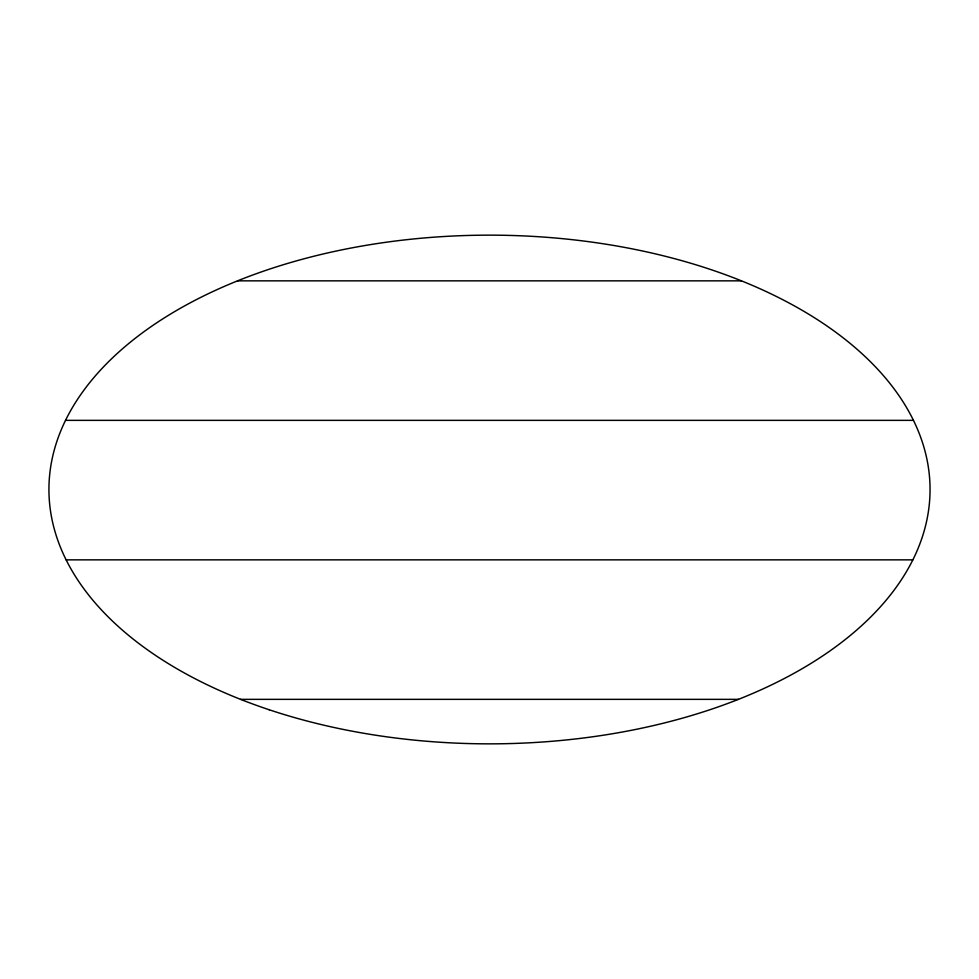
<?xml version="1.0" encoding="UTF-8"?>
<svg xmlns="http://www.w3.org/2000/svg" width="979" height="979" viewBox="0 0 979 979"><rect width="100%" height="100%" fill="white"/><g stroke="black" fill="none" stroke-linecap="round" stroke-linejoin="round"><path stroke-width="1.47" d="M237.542 280.851L741.458 280.851M65.544 420.358L913.456 420.358M66.131 559.853L912.869 559.853M240.553 699.349L738.447 699.349M269.225 709.775A440.55 254.344 0 0 0 930.05 489.5A440.55 254.344 0 0 0 269.225 269.225A440.55 254.344 0 0 0 269.225 709.775"/></g></svg>
